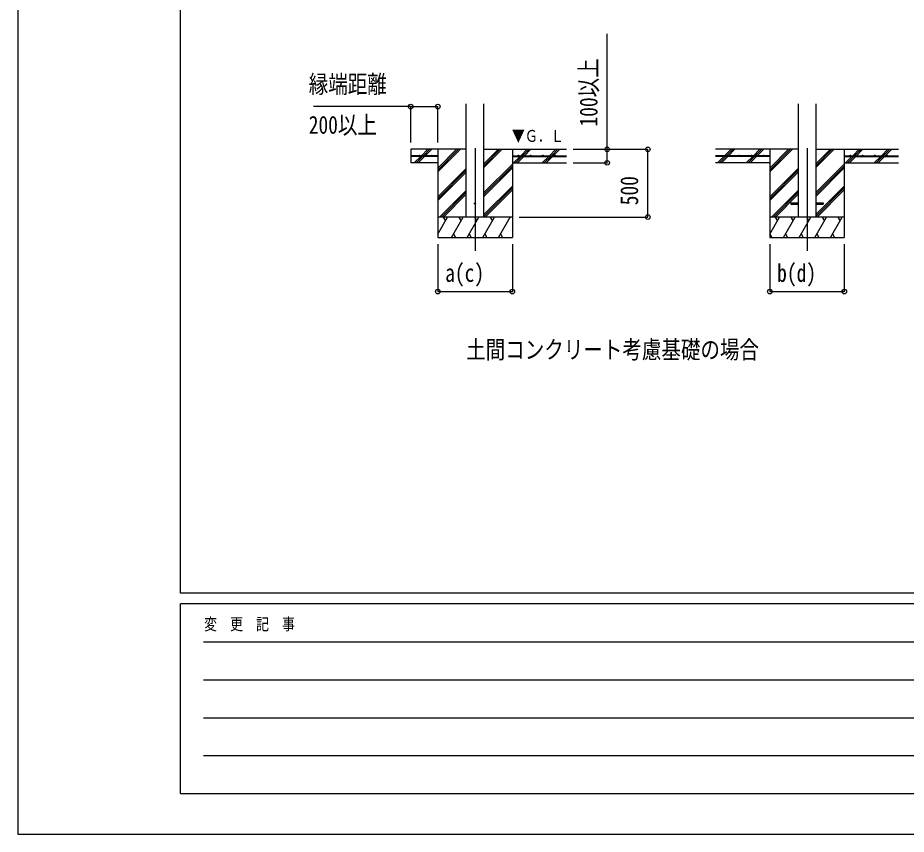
# Model space of a CAD drawing. Units: millimetres, scale not verified. Extents: x -16820 to 16820, y -11880 to 11880.
# Drawn here: x -16820 to -10263, y -11880 to -5854 of the extents above; entities that cross this region are included whole.
import ezdxf
from ezdxf.enums import TextEntityAlignment as Align

# ---------------------------------------------------------------- set-up
doc = ezdxf.new("R2010")
doc.units = ezdxf.units.MM
doc.header["$LTSCALE"] = 50
for name, color, linetype in [('0-2_USER1', 3, 'Continuous'), ('0-3_YKK_12', 2, 'Continuous'), ('0-4_YKK_13', 4, 'Continuous'), ('0-5_YKK_A1', 4, 'Continuous'), ('0-6_YKK_D', 6, 'Continuous'), ('0-7_YKK_ZWAK', 7, 'Continuous')]:
    doc.layers.add(name, color=color, linetype=linetype)
doc.styles.add('ＭＳ ゴシック', font='')
doc.styles.get('ＭＳ ゴシック').set_extended_font_data('MS Gothic')

msp = doc.modelspace()

# ---------------------------------------------------------------- linework, layer by layer
at = {"layer": '0-3_YKK_12'}
for p, q in [((-13444.92, -6815.79), (-13444.92, -7575)), ((-10994.92, -6815.79), (-10994.92, -7575))]:
    msp.add_line(p, q, dxfattribs=at)
at = {"layer": '0-4_YKK_13'}
for p, q in [((-11114.72, -7220.5), (-11114.72, -7229.5)), ((-11114.72, -7220.5), (-11059.92, -7220.5)), ((-11114.72, -7229.5), (-11059.92, -7229.5)), ((-10929.92, -7220.5), (-10875.12, -7220.5)), ((-10929.92, -7229.5), (-10875.12, -7229.5)), ((-10875.12, -7220.5), (-10875.12, -7229.5))]:
    msp.add_line(p, q, dxfattribs=at)
msp.add_circle((-13444.92, -7225), 5, dxfattribs=at)
at = {"layer": '0-5_YKK_A1'}
for p, q in [((-13509.92, -7325), (-13509.92, -6489.65)), ((-13379.92, -7325), (-13379.92, -6489.65)), ((-11059.92, -6488.65), (-11059.92, -7325)), ((-10929.92, -6488.65), (-10929.92, -7325)), ((-13509.92, -6825), (-13919.92, -6825)), ((-13919.92, -6825), (-13919.92, -6925)), ((-13719.92, -6872.5), (-13919.92, -6872.5)), ((-13719.92, -6877.5), (-13919.92, -6877.5)), ((-13892.05, -6923.6), (-13845.96, -6877.5)), ((-13879.31, -6925), (-13831.81, -6877.5)), ((-13865.17, -6925), (-13817.67, -6877.5)), ((-13840.96, -6872.5), (-13793.46, -6825)), ((-13826.81, -6872.5), (-13779.31, -6825)), ((-13812.67, -6872.5), (-13765.17, -6825)), ((-13719.92, -6825), (-13719.92, -7475)), ((-13719.92, -6991.88), (-13553.04, -6825)), ((-13719.92, -6977.74), (-13567.18, -6825)), ((-13719.92, -6963.6), (-13581.32, -6825)), ((-13719.92, -6872.5), (-13719.92, -6877.5)), ((-13379.92, -6960.25), (-13244.67, -6825)), ((-13379.92, -6946.11), (-13258.81, -6825)), ((-13379.92, -6931.96), (-13272.96, -6825)), ((-13379.92, -6825), (-12769.92, -6825)), ((-13169.92, -6825), (-13169.92, -7475)), ((-13169.92, -6872.5), (-12769.92, -6872.5)), ((-13169.92, -6872.5), (-13169.92, -6877.5)), ((-13169.92, -6877.5), (-12769.92, -6877.5)), ((-13160.82, -6925), (-13113.32, -6877.5)), ((-13146.68, -6925), (-13099.18, -6877.5)), ((-13132.54, -6925), (-13085.04, -6877.5)), ((-13108.32, -6872.5), (-13060.82, -6825)), ((-13094.18, -6872.5), (-13046.68, -6825)), ((-13080.04, -6872.5), (-13032.54, -6825)), ((-12948.69, -6925), (-12901.19, -6877.5)), ((-12934.55, -6925), (-12887.05, -6877.5)), ((-12920.41, -6925), (-12872.91, -6877.5)), ((-12896.19, -6872.5), (-12848.69, -6825)), ((-12882.05, -6872.5), (-12834.55, -6825)), ((-12867.91, -6872.5), (-12820.41, -6825)), ((-11059.92, -6825), (-11669.92, -6825)), ((-11269.92, -6872.5), (-11669.92, -6872.5)), ((-11269.92, -6877.5), (-11669.92, -6877.5)), ((-11655.59, -6925), (-11608.09, -6877.5)), ((-11641.45, -6925), (-11593.95, -6877.5)), ((-11627.3, -6925), (-11579.8, -6877.5)), ((-11603.09, -6872.5), (-11555.59, -6825)), ((-11588.95, -6872.5), (-11587.28, -6870.83)), ((-11584.09, -6867.64), (-11541.45, -6825)), ((-11574.8, -6872.5), (-11527.3, -6825)), ((-11442.05, -6923.6), (-11395.96, -6877.5)), ((-11429.31, -6925), (-11381.81, -6877.5)), ((-11415.17, -6925), (-11367.67, -6877.5)), ((-11390.96, -6872.5), (-11343.46, -6825)), ((-11376.81, -6872.5), (-11329.31, -6825)), ((-11362.67, -6872.5), (-11315.17, -6825)), ((-11269.92, -6825), (-11269.92, -7475)), ((-11269.92, -6991.88), (-11103.04, -6825)), ((-11269.92, -6977.74), (-11117.18, -6825)), ((-11269.92, -6963.6), (-11131.32, -6825)), ((-11269.92, -6872.5), (-11269.92, -6877.5)), ((-10929.92, -6960.25), (-10794.67, -6825)), ((-10929.92, -6946.11), (-10808.81, -6825)), ((-10929.92, -6931.96), (-10822.96, -6825)), ((-10929.92, -6825), (-10319.92, -6825)), ((-10719.92, -6825), (-10719.92, -7475)), ((-10719.92, -6872.5), (-10319.92, -6872.5)), ((-10719.92, -6872.5), (-10719.92, -6877.5)), ((-10719.92, -6877.5), (-10319.92, -6877.5)), ((-10710.82, -6925), (-10663.32, -6877.5)), ((-10696.68, -6925), (-10649.18, -6877.5)), ((-10682.54, -6925), (-10635.04, -6877.5)), ((-10658.32, -6872.5), (-10610.82, -6825)), ((-10644.18, -6872.5), (-10596.68, -6825)), ((-10630.04, -6872.5), (-10582.54, -6825)), ((-10498.69, -6925), (-10451.19, -6877.5)), ((-10484.55, -6925), (-10437.05, -6877.5)), ((-10470.41, -6925), (-10422.91, -6877.5)), ((-10446.19, -6872.5), (-10398.69, -6825)), ((-10432.05, -6872.5), (-10384.55, -6825)), ((-10417.91, -6872.5), (-10370.41, -6825)), ((-13719.92, -6925), (-13919.92, -6925)), ((-13379.92, -7144.09), (-13169.92, -6934.1)), ((-13379.92, -7158.24), (-13169.92, -6948.24)), ((-13169.92, -6925), (-12769.92, -6925)), ((-11269.92, -6925), (-11669.92, -6925)), ((-10929.92, -7144.09), (-10719.92, -6934.1)), ((-10929.92, -7158.24), (-10719.92, -6948.24)), ((-10719.92, -6925), (-10319.92, -6925)), ((-13719.92, -7175.73), (-13509.92, -6965.73)), ((-13719.92, -7189.87), (-13509.92, -6979.87)), ((-13719.92, -7204.01), (-13509.92, -6994.01)), ((-13379.92, -7172.38), (-13169.92, -6962.38)), ((-11269.92, -7175.73), (-11059.92, -6965.73)), ((-11269.92, -7189.87), (-11059.92, -6979.87)), ((-11269.92, -7204.01), (-11059.92, -6994.01)), ((-10929.92, -7172.38), (-10719.92, -6962.38)), ((-13707.06, -7325), (-13509.92, -7127.86)), ((-13692.92, -7325), (-13509.92, -7142)), ((-13379.92, -7306.22), (-13169.92, -7096.23)), ((-13379.92, -7320.37), (-13169.92, -7110.37)), ((-13370.41, -7325), (-13169.92, -7124.51)), ((-11257.06, -7325), (-11059.92, -7127.86)), ((-11242.92, -7325), (-11059.92, -7142)), ((-10929.92, -7306.22), (-10719.92, -7096.23)), ((-10929.92, -7320.37), (-10719.92, -7110.37)), ((-10920.41, -7325), (-10719.92, -7124.51)), ((-13678.78, -7325), (-13509.92, -7156.14)), ((-11228.78, -7325), (-11059.92, -7156.14)), ((-13169.92, -7325), (-13719.92, -7325)), ((-13719.92, -7450.45), (-13647.49, -7325)), ((-13662.49, -7350.98), (-13677.49, -7325)), ((-13618.62, -7475), (-13532.02, -7325)), ((-13547.02, -7350.98), (-13562.02, -7325)), ((-13503.15, -7475), (-13416.55, -7325)), ((-13431.55, -7350.98), (-13446.55, -7325)), ((-13387.68, -7475), (-13301.08, -7325)), ((-13316.08, -7350.98), (-13331.08, -7325)), ((-13272.21, -7475), (-13185.61, -7325)), ((-13215.61, -7325), (-13215.61, -7325)), ((-10719.92, -7325), (-11269.92, -7325)), ((-11269.92, -7450.45), (-11197.49, -7325)), ((-11212.49, -7350.98), (-11227.49, -7325)), ((-11168.62, -7475), (-11082.02, -7325)), ((-11097.02, -7350.98), (-11112.02, -7325)), ((-11053.15, -7475), (-10966.55, -7325)), ((-10981.55, -7350.98), (-10996.55, -7325)), ((-10937.68, -7475), (-10851.08, -7325)), ((-10866.08, -7350.98), (-10881.08, -7325)), ((-10822.21, -7475), (-10735.61, -7325)), ((-10750.61, -7350.98), (-10765.61, -7325)), ((-13603.63, -7449.02), (-13588.63, -7475)), ((-13488.16, -7449.02), (-13473.16, -7475)), ((-13372.68, -7449.02), (-13357.69, -7475)), ((-13257.22, -7449.02), (-13242.22, -7475)), ((-11269.1, -7449.02), (-11254.1, -7475)), ((-11153.63, -7449.02), (-11138.63, -7475)), ((-11038.16, -7449.02), (-11023.16, -7475)), ((-10922.68, -7449.02), (-10907.69, -7475)), ((-10807.22, -7449.02), (-10792.22, -7475)), ((-13719.92, -7475), (-13169.92, -7475)), ((-11269.92, -7475), (-10719.92, -7475))]:
    msp.add_line(p, q, dxfattribs=at)
for centre in [(-13854.92, -6870), (-13764.92, -6870), (-13124.92, -6870), (-13034.92, -6870), (-12944.92, -6870), (-12854.92, -6870), (-11584.92, -6870), (-11494.92, -6870), (-11404.92, -6870), (-11314.92, -6870), (-10674.92, -6870), (-10584.92, -6870), (-10494.92, -6870), (-10404.92, -6870)]:
    msp.add_circle(centre, 2.5, dxfattribs=at)
at = {"layer": '0-6_YKK_D'}
for p, q in [((-13919.92, -6509.74), (-14637.73, -6509.74)), ((-13919.92, -6775), (-13919.92, -6508.74)), ((-13919.92, -6509.74), (-13719.92, -6509.74)), ((-13719.92, -6775), (-13719.92, -6508.74)), ((-12719.92, -6825), (-12168.92, -6825)), ((-12719.92, -6825), (-12468.92, -6825)), ((-12169.92, -7325), (-12169.92, -6825)), ((-12719.92, -6925), (-12468.92, -6925)), ((-13119.92, -7325), (-12168.92, -7325)), ((-13719.92, -7525), (-13719.92, -7876)), ((-13169.92, -7525), (-13169.92, -7876)), ((-11269.92, -7525), (-11269.92, -7876)), ((-10719.92, -7525), (-10719.92, -7876)), ((-13719.92, -7875), (-13169.92, -7875)), ((-11269.92, -7875), (-10719.92, -7875))]:
    msp.add_line(p, q, dxfattribs=at)
msp.add_lwpolyline([(-12469.92, -6925), (-12469.92, -6825), (-12469.92, -5972.2)], dxfattribs=at)
for centre in [(-13919.92, -6509.74), (-13719.92, -6509.74), (-12469.92, -6825), (-12169.92, -6825), (-12469.92, -6925), (-12169.92, -7325), (-13719.92, -7875), (-13169.92, -7875), (-11269.92, -7875), (-10719.92, -7875)]:
    msp.add_circle(centre, 17, dxfattribs=at)
at = {"layer": '0-7_YKK_ZWAK'}
for p, q in [((-15619.92, -10100), (-15619.92, 11100)), ((15580.08, -10100), (-15619.92, -10100)), ((-5219.92, -10180), (-15619.92, -10180)), ((-15619.92, -11580), (-15619.92, -10180)), ((-15449.92, -10460), (-5419.92, -10460)), ((-15449.92, -10740), (-5419.92, -10740)), ((-15449.92, -11020), (-5419.92, -11020)), ((-15449.92, -11300), (-5419.92, -11300)), ((-15619.92, -11580), (-5219.92, -11580))]:
    msp.add_line(p, q, dxfattribs=at)
msp.add_lwpolyline([(-16820, -11880), (16820, -11880), (16820, 11880), (-16820, 11880)], close=True, dxfattribs=at)

# ---------------------------------------------------------------- texts
at = {"layer": '0-2_USER1', "style": 'ＭＳ ゴシック', "width": 0.8}
msp.add_text('土間コンクリート考慮基礎の場合', height=132, dxfattribs=at).set_placement((-13510.36, -8408.96), align=Align.BOTTOM_LEFT)
at = {"layer": '0-5_YKK_A1', "style": 'ＭＳ ゴシック', "width": 0.8}
msp.add_text('▼Ｇ．Ｌ', height=87.98, dxfattribs=at).set_placement((-13173.79, -6796.55), align=Align.BOTTOM_LEFT)
at = {"layer": '0-6_YKK_D', "style": 'ＭＳ ゴシック', "width": 0.8}
for s, p in [('100以上', (-12501.92, -6657)), ('500', (-12201.92, -7238.2))]:
    msp.add_text(s, height=132, rotation=90, dxfattribs=at).set_placement(p, align=Align.BOTTOM_LEFT)
for s, p in [('縁端距離', (-14672.72, -6449.74)), ('200以上', (-14672.72, -6749.74)), ('a(c)', (-13665.72, -7843)), ('b(d)', (-11215.72, -7843))]:
    msp.add_text(s, height=132, dxfattribs=at).set_placement(p, align=Align.BOTTOM_LEFT)
at = {"layer": '0-7_YKK_ZWAK', "style": 'ＭＳ ゴシック', "width": 0.8}
msp.add_text('変  更  記  事', height=87.98, dxfattribs=at).set_placement((-15445.24, -10400), align=Align.BOTTOM_LEFT)

doc.saveas('drawing.dxf')
